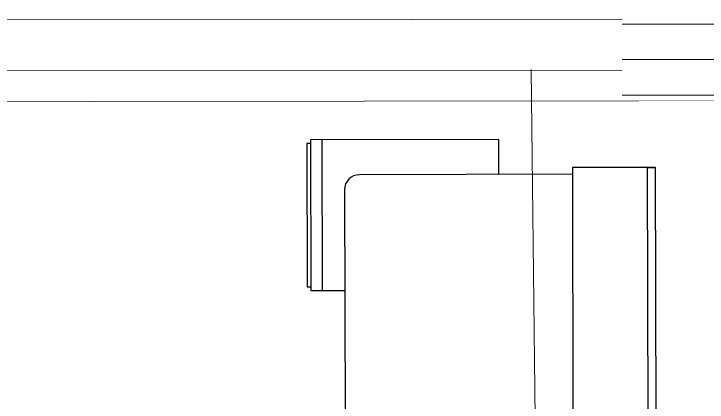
# Model space of a CAD drawing. Header units: inches. Extents: x 164.3 to 247.9, y 15.6 to 56.7.
# Drawn here: x 212.707 to 214.152, y 44.64 to 45.448 of the extents above; entities that cross this region are included whole.
import ezdxf

# ---------------------------------------------------------------- set-up
doc = ezdxf.new("R2010")
doc.units = ezdxf.units.IN
doc.header["$MEASUREMENT"] = 0
doc.set_wipeout_variables(frame=1)
doc.layers.get('0').update_dxf_attribs({"lineweight": 0})
for name, color, linetype, lineweight in [('WALL 1 100', 250, 'Continuous', 9), ('окно', 7, 'Continuous', 9), ('провода', 1, 'Continuous', 5)]:
    doc.layers.add(name, color=color, linetype=linetype, lineweight=lineweight)

# ---------------------------------------------------------------- blocks, each defined once
blk = doc.blocks.new('*U37')
blk.add_wipeout([(-69.25, 69.81), (69.25, 69.81), (69.25, -5), (-69.25, -5)]).dxf.layer = 'окно'
at = {"layer": 'окно'}
for p, q in [((-69.25, 64.81), (69.25, 64.81)), ((-69.25, 32.41), (69.25, 32.41)), ((-69.25, 0), (69.25, 0))]:
    blk.add_line(p, q, dxfattribs=at)

msp = doc.modelspace()

# ---------------------------------------------------------------- linework, layer by layer
at = {"color": 7, "linetype": 'ByBlock', "lineweight": -2}
for p, q in [((213.7177, 45.1868), (213.3254, 45.1858)), ((213.3254, 45.1858), (213.3254, 45.178)), ((213.3254, 45.1858), (213.3261, 44.8719)), ((213.3489, 45.1859), (213.3497, 44.872)), ((213.7179, 45.114), (213.7177, 45.1868)), ((213.3254, 45.178), (213.3175, 45.178)), ((213.3175, 45.178), (213.3183, 44.8798)), ((214.028, 45.129), (213.8711, 45.1286)), ((213.8711, 45.1286), (213.873, 44.3439)), ((214.0281, 45.1285), (213.8711, 45.1281)), ((214.0283, 45.1282), (213.8714, 45.1279)), ((214.0299, 44.3442), (214.028, 45.129)), ((214.028, 45.129), (214.0437, 45.129)), ((214.0281, 45.1285), (214.0438, 45.1285)), ((214.0283, 45.1282), (214.044, 45.1283)), ((214.0437, 45.129), (214.0456, 44.3443)), ((213.8711, 45.1144), (213.4275, 45.1133)), ((213.3962, 45.0818), (213.3991, 43.8891)), ((213.3183, 44.8798), (213.3261, 44.8798)), ((213.3261, 44.8719), (213.3967, 44.8721))]:
    msp.add_line(p, q, dxfattribs=at)
msp.add_arc((213.4276, 45.0819), 0.0314, 90.1388, 180.1388, dxfattribs=at)
at = {"layer": 'WALL 1 100', "color": 0}
for points in [[(209.2601, 45.4332), (228.0674, 45.4482)], [(209.431, 45.2615), (222.0197, 45.2765)]]:
    msp.add_lwpolyline(points, dxfattribs=at)
at = {"layer": 'провода', "color": 1}
for p, q in [((209.3422, 45.3306), (220.7846, 45.3283)), ((213.7963, 44.3886), (213.7852, 45.3323))]:
    msp.add_line(p, q, dxfattribs=at)

# ---------------------------------------------------------------- next in the draw order: block references
at = {"layer": 'провода', "color": 7, "linetype": 'ByBlock', "lineweight": 0, "xscale": 0.002281724290510919, "yscale": 0.002281724290510919, "zscale": 0.002281724290510919}
msp.add_blockref('*U37', (214.1331, 45.2789), dxfattribs=at)

doc.saveas('drawing.dxf')
